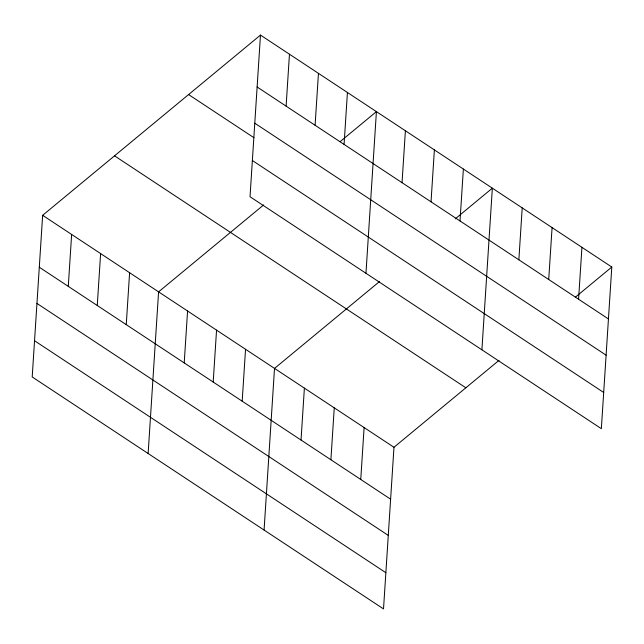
<?xml version="1.0" encoding="UTF-8"?>
<svg xmlns="http://www.w3.org/2000/svg" width="644" height="644" viewBox="0 0 644 644"><rect width="100%" height="100%" fill="white"/><g stroke="black" fill="none" stroke-linecap="round" stroke-linejoin="round"><path stroke-width="0.97" d="M260.482 35.082L250.025 196.726L601.351 428.687L611.8 267.043L260.482 35.082L42.649 215.313L32.2 376.957L383.518 608.918L393.975 447.274L499.028 360.35M68.28 286.363L71.637 234.456M97.26 305.498L100.617 253.591M126.248 324.64L129.605 272.726M148.136 453.505L158.585 291.861L263.646 204.937M184.216 362.91L187.573 311.004M213.196 382.045L216.553 330.139M242.184 401.188L245.541 349.273M286.105 106.131L289.462 54.217M264.072 530.052L274.521 368.408L379.582 281.484M315.093 125.266L318.45 73.36M301.03 440.037L304.387 388.123M344.073 144.401L347.43 92.495M330.895 459.752L334.252 407.845M365.961 273.273L376.418 111.629L340.088 141.688M360.753 479.474L364.11 427.56M402.041 182.679L405.398 130.764M431.029 201.814L434.386 149.907M460.009 220.948L463.366 169.042M481.897 349.821L492.354 188.177L455.252 218.871M518.855 259.806L522.212 207.891M548.72 279.52L552.077 227.606M578.578 299.235L581.935 247.328M575.47 297.101L611.8 267.043M257.125 86.996L608.443 318.957M254.783 123.205L606.101 355.166M188.595 94.563L254.018 137.752M252.368 160.517L603.686 392.47M114.535 155.84L465.854 387.801M42.649 215.313L393.975 447.274M39.292 267.228L390.618 499.189M36.958 303.437L388.276 535.397M34.543 340.748L385.861 572.709"/></g></svg>
